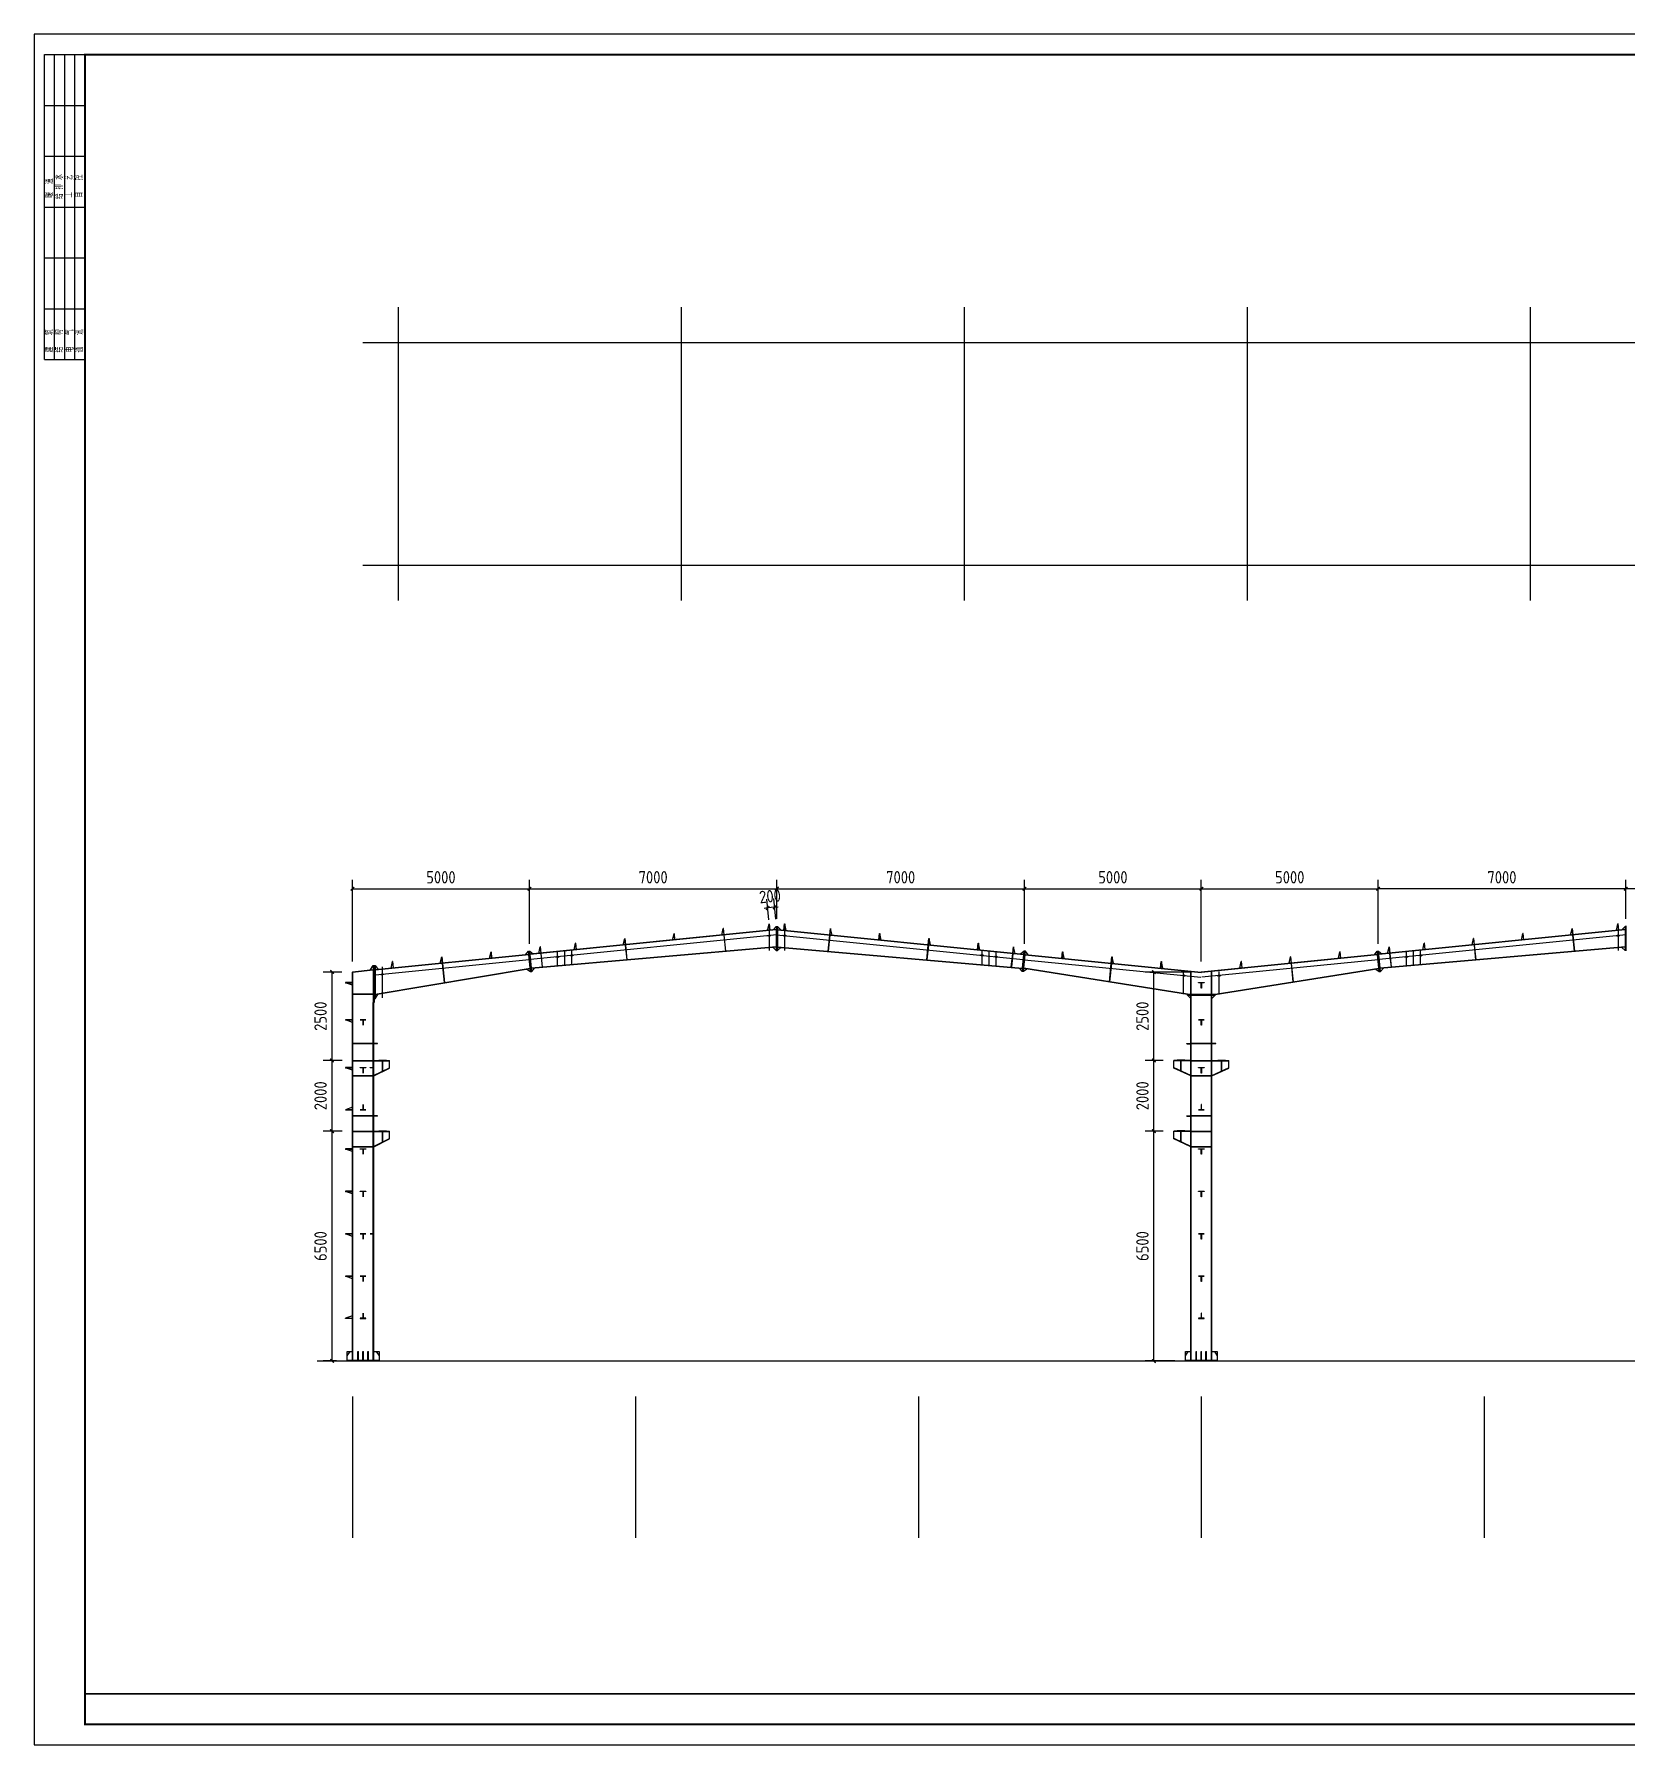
# Model space of a CAD drawing. Extents: x -41778 to 305453, y -85562 to 95360.
# Drawn here: x 41499 to 86501, y -8288 to 40088 of the extents above; entities that cross this region are included whole.
import ezdxf

# ---------------------------------------------------------------- set-up
doc = ezdxf.new("R2010")
doc.units = 0
doc.header["$LTSCALE"] = 1000
doc.header["$MEASUREMENT"] = 0
for name, color, linetype in [('_TCH_MASK', 7, 'Continuous'), ('AXIS', 3, 'Continuous'), ('DOTE', 1, 'Continuous'), ('PUB_TITLE', 4, 'Continuous')]:
    doc.layers.add(name, color=color, linetype=linetype)
doc.styles.get("Standard").update_dxf_attribs({"font": 'gbenor.shx', "bigfont": 'gbcbig.shx'})
doc.dimstyles.get("Standard").update_dxf_attribs({"dimscale": 100, "dimtxt": 3.5, "dimasz": 1, "dimexe": 2.5, "dimexo": 3, "dimgap": 1.5, "dimtad": 1, "dimdec": 0, "dimzin": 0, "dimdsep": 46, "dimtxsty": 'Standard', "dimblk": 'ARCHTICK', "dimcen": 0.09, "dimadec": 0, "dimazin": 0, "dimtfac": 1, "dimtdec": 0, "dimtix": 1, "dimtmove": 2, "dimatfit": 3, "dimfxl": 1, "dimtolj": 1, "dimtzin": 0, "dimarcsym": 0})

# ---------------------------------------------------------------- blocks, each defined once
blk = doc.blocks.new('_ArchTick')
at = {"color": 0, "linetype": 'ByBlock', "const_width": 0.4}
blk.add_lwpolyline([(-0.5, -0.5), (0.5, 0.5)], dxfattribs=at)
blk = doc.blocks.new('*D70')
at = {"color": 0, "lineweight": -2}
for p, q in [((50499, 13866), (50499, 16171)), ((55499, 14366), (55499, 16171)), ((50499, 15921), (55499, 15921))]:
    blk.add_line(p, q, dxfattribs=at)
at = {"layer": 'Defpoints', "color": 0}
for p in [(55499, 15921), (55499, 14066), (50499, 13566)]:
    blk.add_point(p, dxfattribs=at)
at = {"color": 0, "lineweight": -2, "xscale": 100, "yscale": 100, "zscale": 100, "rotation": 180}
blk.add_blockref('_ArchTick', (50499, 15921), dxfattribs=at)
at = {"color": 0, "lineweight": -2, "xscale": 100, "yscale": 100, "zscale": 100}
blk.add_blockref('_ArchTick', (55499, 15921), dxfattribs=at)
at = {"color": 0, "insert": (52999, 16246), "char_height": 350, "attachment_point": 5}
blk.add_mtext('\\A1;5000', dxfattribs=at)
blk = doc.blocks.new('*D71')
at = {"color": 0, "lineweight": -2}
for p, q in [((55499, 14366), (55499, 16171)), ((62499, 15066), (62499, 16171)), ((55499, 15921), (62499, 15921))]:
    blk.add_line(p, q, dxfattribs=at)
at = {"layer": 'Defpoints', "color": 0}
for p in [(62499, 15921), (62499, 14766), (55499, 14066)]:
    blk.add_point(p, dxfattribs=at)
at = {"color": 0, "lineweight": -2, "xscale": 100, "yscale": 100, "zscale": 100, "rotation": 180}
blk.add_blockref('_ArchTick', (55499, 15921), dxfattribs=at)
at = {"color": 0, "lineweight": -2, "xscale": 100, "yscale": 100, "zscale": 100}
blk.add_blockref('_ArchTick', (62499, 15921), dxfattribs=at)
at = {"color": 0, "insert": (58999, 16246), "char_height": 350, "attachment_point": 5}
blk.add_mtext('\\A1;7000', dxfattribs=at)
blk = doc.blocks.new('*D72')
at = {"color": 0, "lineweight": -2}
for p, q in [((62499, 15066), (62499, 16171)), ((69499, 14366), (69499, 16171)), ((62499, 15921), (69499, 15921))]:
    blk.add_line(p, q, dxfattribs=at)
at = {"layer": 'Defpoints', "color": 0}
for p in [(69499, 15921), (62499, 14766), (69499, 14066)]:
    blk.add_point(p, dxfattribs=at)
at = {"color": 0, "lineweight": -2, "xscale": 100, "yscale": 100, "zscale": 100, "rotation": 180}
blk.add_blockref('_ArchTick', (62499, 15921), dxfattribs=at)
at = {"color": 0, "lineweight": -2, "xscale": 100, "yscale": 100, "zscale": 100}
blk.add_blockref('_ArchTick', (69499, 15921), dxfattribs=at)
at = {"color": 0, "insert": (65999, 16246), "char_height": 350, "attachment_point": 5}
blk.add_mtext('\\A1;7000', dxfattribs=at)
blk = doc.blocks.new('*D74')
at = {"color": 0, "lineweight": -2}
for p, q in [((86499, 15066), (86499, 16171)), ((93499, 14366), (93499, 16171)), ((93499, 15921), (86499, 15921))]:
    blk.add_line(p, q, dxfattribs=at)
at = {"layer": 'Defpoints', "color": 0}
for p in [(86499, 15921), (86499, 14766), (93499, 14066)]:
    blk.add_point(p, dxfattribs=at)
at = {"color": 0, "lineweight": -2, "xscale": 100, "yscale": 100, "zscale": 100, "rotation": 180}
blk.add_blockref('_ArchTick', (86499, 15921), dxfattribs=at)
at = {"color": 0, "lineweight": -2, "xscale": 100, "yscale": 100, "zscale": 100}
blk.add_blockref('_ArchTick', (93499, 15921), dxfattribs=at)
at = {"color": 0, "insert": (89999, 16246), "char_height": 350, "attachment_point": 5}
blk.add_mtext('\\A1;7000', dxfattribs=at)
blk = doc.blocks.new('*D75')
at = {"color": 0, "lineweight": -2}
for p, q in [((79499, 14366), (79499, 16171)), ((86499, 15066), (86499, 16171)), ((86499, 15921), (79499, 15921))]:
    blk.add_line(p, q, dxfattribs=at)
at = {"layer": 'Defpoints', "color": 0}
for p in [(79499, 15921), (86499, 14766), (79499, 14066)]:
    blk.add_point(p, dxfattribs=at)
at = {"color": 0, "lineweight": -2, "xscale": 100, "yscale": 100, "zscale": 100, "rotation": 180}
blk.add_blockref('_ArchTick', (79499, 15921), dxfattribs=at)
at = {"color": 0, "lineweight": -2, "xscale": 100, "yscale": 100, "zscale": 100}
blk.add_blockref('_ArchTick', (86499, 15921), dxfattribs=at)
at = {"color": 0, "insert": (82999, 16246), "char_height": 350, "attachment_point": 5}
blk.add_mtext('\\A1;7000', dxfattribs=at)
blk = doc.blocks.new('*D76')
at = {"color": 0, "lineweight": -2}
for p, q in [((50211, 9066), (49670, 9066)), ((49920, 2566), (49920, 9066)), ((50049, 2566), (49670, 2566))]:
    blk.add_line(p, q, dxfattribs=at)
at = {"layer": 'Defpoints', "color": 0}
for p in [(49920, 9066), (50511, 9066), (50349, 2566)]:
    blk.add_point(p, dxfattribs=at)
at = {"color": 0, "lineweight": -2, "xscale": 100, "yscale": 100, "zscale": 100}
for p, rotation in [((49920, 9066), 90), ((49920, 2566), 270)]:
    blk.add_blockref('_ArchTick', p, dxfattribs=dict(at, rotation=rotation))
at = {"color": 0, "insert": (49595, 5816), "char_height": 350, "attachment_point": 5, "rotation": 90}
blk.add_mtext('\\A1;6500', dxfattribs=at)
blk = doc.blocks.new('*D77')
at = {"color": 0, "lineweight": -2}
for p, q in [((50211, 11066), (49670, 11066)), ((49920, 9066), (49920, 11066)), ((50211, 9066), (49670, 9066))]:
    blk.add_line(p, q, dxfattribs=at)
at = {"layer": 'Defpoints', "color": 0}
for p in [(49920, 11066), (50511, 11066), (50511, 9066)]:
    blk.add_point(p, dxfattribs=at)
at = {"color": 0, "lineweight": -2, "xscale": 100, "yscale": 100, "zscale": 100}
for p, rotation in [((49920, 11066), 90), ((49920, 9066), 270)]:
    blk.add_blockref('_ArchTick', p, dxfattribs=dict(at, rotation=rotation))
at = {"color": 0, "insert": (49595, 10066), "char_height": 350, "attachment_point": 5, "rotation": 90}
blk.add_mtext('\\A1;2000', dxfattribs=at)
blk = doc.blocks.new('*D78')
at = {"color": 0, "lineweight": -2}
for p, q in [((50199, 13566), (49670, 13566)), ((49920, 11066), (49920, 13566)), ((50211, 11066), (49670, 11066))]:
    blk.add_line(p, q, dxfattribs=at)
at = {"layer": 'Defpoints', "color": 0}
for p in [(49920, 13566), (50499, 13566), (50511, 11066)]:
    blk.add_point(p, dxfattribs=at)
at = {"color": 0, "lineweight": -2, "xscale": 100, "yscale": 100, "zscale": 100}
for p, rotation in [((49920, 13566), 90), ((49920, 11066), 270)]:
    blk.add_blockref('_ArchTick', p, dxfattribs=dict(at, rotation=rotation))
at = {"color": 0, "insert": (49595, 12316), "char_height": 350, "attachment_point": 5, "rotation": 90}
blk.add_mtext('\\A1;2500', dxfattribs=at)
blk = doc.blocks.new('*D79')
at = {"color": 0, "lineweight": -2}
for p, q in [((73424, 9066), (72910, 9066)), ((73160, 2566), (73160, 9066)), ((73749, 2566), (72910, 2566))]:
    blk.add_line(p, q, dxfattribs=at)
at = {"layer": 'Defpoints', "color": 0}
for p in [(73160, 9066), (73724, 9066), (74049, 2566)]:
    blk.add_point(p, dxfattribs=at)
at = {"color": 0, "lineweight": -2, "xscale": 100, "yscale": 100, "zscale": 100}
for p, rotation in [((73160, 9066), 90), ((73160, 2566), 270)]:
    blk.add_blockref('_ArchTick', p, dxfattribs=dict(at, rotation=rotation))
at = {"color": 0, "insert": (72835, 5816), "char_height": 350, "attachment_point": 5, "rotation": 90}
blk.add_mtext('\\A1;6500', dxfattribs=at)
blk = doc.blocks.new('*D80')
at = {"color": 0, "lineweight": -2}
for p, q in [((73424, 11066), (72910, 11066)), ((73160, 9066), (73160, 11066)), ((73424, 9066), (72910, 9066))]:
    blk.add_line(p, q, dxfattribs=at)
at = {"layer": 'Defpoints', "color": 0}
for p in [(73160, 11066), (73724, 11066), (73724, 9066)]:
    blk.add_point(p, dxfattribs=at)
at = {"color": 0, "lineweight": -2, "xscale": 100, "yscale": 100, "zscale": 100}
for p, rotation in [((73160, 11066), 90), ((73160, 9066), 270)]:
    blk.add_blockref('_ArchTick', p, dxfattribs=dict(at, rotation=rotation))
at = {"color": 0, "insert": (72835, 10066), "char_height": 350, "attachment_point": 5, "rotation": 90}
blk.add_mtext('\\A1;2000', dxfattribs=at)
blk = doc.blocks.new('*D81')
at = {"color": 0, "lineweight": -2}
for p, q in [((74199, 13566), (72910, 13566)), ((73160, 11066), (73160, 13566)), ((73424, 11066), (72910, 11066))]:
    blk.add_line(p, q, dxfattribs=at)
at = {"layer": 'Defpoints', "color": 0}
for p in [(73160, 13566), (74499, 13566), (73724, 11066)]:
    blk.add_point(p, dxfattribs=at)
at = {"color": 0, "lineweight": -2, "xscale": 100, "yscale": 100, "zscale": 100}
for p, rotation in [((73160, 13566), 90), ((73160, 11066), 270)]:
    blk.add_blockref('_ArchTick', p, dxfattribs=dict(at, rotation=rotation))
at = {"color": 0, "insert": (72835, 12316), "char_height": 350, "attachment_point": 5, "rotation": 90}
blk.add_mtext('\\A1;2500', dxfattribs=at)
blk = doc.blocks.new('*D82')
at = {"color": 0, "lineweight": -2}
for p, q in [((69499, 14366), (69499, 16171)), ((74499, 13866), (74499, 16171)), ((69499, 15921), (74499, 15921))]:
    blk.add_line(p, q, dxfattribs=at)
at = {"layer": 'Defpoints', "color": 0}
for p in [(74499, 15921), (69499, 14066), (74499, 13566)]:
    blk.add_point(p, dxfattribs=at)
at = {"color": 0, "lineweight": -2, "xscale": 100, "yscale": 100, "zscale": 100, "rotation": 180}
blk.add_blockref('_ArchTick', (69499, 15921), dxfattribs=at)
at = {"color": 0, "lineweight": -2, "xscale": 100, "yscale": 100, "zscale": 100}
blk.add_blockref('_ArchTick', (74499, 15921), dxfattribs=at)
at = {"color": 0, "insert": (71999, 16246), "char_height": 350, "attachment_point": 5}
blk.add_mtext('\\A1;5000', dxfattribs=at)
blk = doc.blocks.new('*D83')
at = {"color": 0, "lineweight": -2}
for p, q in [((74499, 13866), (74499, 16171)), ((79499, 14366), (79499, 16171)), ((74499, 15921), (79499, 15921))]:
    blk.add_line(p, q, dxfattribs=at)
at = {"layer": 'Defpoints', "color": 0}
for p in [(79499, 15921), (79499, 14066), (74499, 13566)]:
    blk.add_point(p, dxfattribs=at)
at = {"color": 0, "lineweight": -2, "xscale": 100, "yscale": 100, "zscale": 100, "rotation": 180}
blk.add_blockref('_ArchTick', (74499, 15921), dxfattribs=at)
at = {"color": 0, "lineweight": -2, "xscale": 100, "yscale": 100, "zscale": 100}
blk.add_blockref('_ArchTick', (79499, 15921), dxfattribs=at)
at = {"color": 0, "insert": (76999, 16246), "char_height": 350, "attachment_point": 5}
blk.add_mtext('\\A1;5000', dxfattribs=at)
blk = doc.blocks.new('*D87')
at = {"color": 0, "lineweight": -2}
for p, q in [((62271, 15045), (62212, 15625)), ((62470, 15065), (62411, 15645)), ((62237, 15377), (62138, 15367)), ((62436, 15396), (62237, 15377)), ((62436, 15396), (62536, 15406))]:
    blk.add_line(p, q, dxfattribs=at)
at = {"layer": 'Defpoints', "color": 0}
for p in [(62237, 15377), (62300, 14746), (62499, 14766)]:
    blk.add_point(p, dxfattribs=at)
at = {"color": 0, "lineweight": -2, "xscale": 100, "yscale": 100, "zscale": 100}
for p, rotation in [((62237, 15377), 5.71059313749943), ((62436, 15396), 185.7105931374994)]:
    blk.add_blockref('_ArchTick', p, dxfattribs=dict(at, rotation=rotation))
at = {"color": 0, "insert": (62304, 15710), "char_height": 350, "attachment_point": 5, "rotation": 5.7106}
blk.add_mtext('\\A1;200', dxfattribs=at)
blk = doc.blocks.new('$titleblk$00000095')
for p, q in [((-150, 20), (-150, 0)), ((-150, 20), (0, 20)), ((-125, 20), (-125, 0)), ((-100, 20), (-100, 0)), ((-75, 20), (-75, 0)), ((-75, 20), (-75, 0)), ((-50, 20), (-50, 0)), ((-25, 20), (-25, 0)), ((0, 20), (0, 0)), ((-150, 15), (-75, 15)), ((-150, 10), (-75, 10)), ((-75, 15), (0, 15)), ((-75, 10), (0, 10)), ((-150, 5), (-75, 5)), ((-75, 5), (0, 5))]:
    blk.add_line(p, q)
at = {"width": 0.8}
for s, p in [('建   筑', (-146.45, 15.65)), ('暖  通', (-70.35, 15.73)), ('结   构', (-146.45, 10.91)), ('电   气', (-146.45, 5.65)), ('给 排 水', (-71.03, 10.9)), ('工   艺', (-70.35, 6.13)), ('通   讯', (-146.45, 0.88)), ('自   控', (-70.35, 1.24))]:
    blk.add_text(s, height=3.509, dxfattribs=at).set_placement(p)
blk = doc.blocks.new('新块')
at = {"layer": 'PUB_TITLE'}
blk.add_lwpolyline([(-47560, 0), (0, 0), (0, 33640), (-47560, 33640)], close=True, dxfattribs=at)
at = {"layer": 'PUB_TITLE', "const_width": 40}
blk.add_lwpolyline([(-46560, 400), (-400, 400), (-400, 33240), (-46560, 33240)], close=True, dxfattribs=at)
at = {"layer": 'PUB_TITLE', "const_width": 32}
blk.add_lwpolyline([(-400, 1000), (-46560, 1000)], dxfattribs=at)
at = {"layer": 'PUB_TITLE', "xscale": 40, "yscale": 40, "zscale": 40, "rotation": 90}
blk.add_blockref('$titleblk$00000095', (-46560, 33240), dxfattribs=at)
for tag, p in [('审定人', (-8147, 838)), ('审核人', (-8147, 641)), ('设计负责人', (-6745, 649)), ('校对', (-6621, 837)), ('工程名称', (-5026, 781)), ('图名', (-3347, 649)), ('日期', (-905, 632)), ('阶段', (-810, 832)), ('项目负责人', (-8228, 444)), ('设计人', (-6659, 447)), ('项目名称', (-5026, 479)), ('图号', (-1657, 502)), ('比例', (-810, 446))]:
    blk.add_attdef(tag, p, '', height=120)

msp = doc.modelspace()

# ---------------------------------------------------------------- linework, layer by layer
for p, q in [((62481.4, 14764.4), (55517.3, 14068)), ((62481.4, 14754.4), (55518.3, 14058.1)), ((62496.3, 14615.2), (55532.2, 13918.7)), ((58155, 14331.8), (58196.8, 14516.9)), ((58202.8, 14517.5), (58196.8, 14516.9)), ((58196.8, 14516.9), (58214.7, 14337.7)), ((58220.7, 14338.3), (58202.8, 14517.5)), ((59548.1, 14471.1), (59589.9, 14656.2)), ((59595.8, 14656.8), (59589.9, 14656.2)), ((59589.9, 14656.2), (59607.8, 14477.1)), ((59613.8, 14477.6), (59595.8, 14656.8)), ((60941.1, 14610.4), (60982.9, 14795.5)), ((61000.8, 14616.4), (60941.1, 14610.4)), ((60988.9, 14796.1), (60982.9, 14795.5)), ((60982.9, 14795.5), (61000.8, 14616.4)), ((61006.8, 14617), (60988.9, 14796.1)), ((61001.8, 14606.4), (61047.3, 14151.5)), ((61053.3, 14152), (61007.8, 14607)), ((62231.6, 14588.7), (62331.1, 14598.6)), ((62234.7, 14739.7), (62276.5, 14924.8)), ((62294.4, 14745.7), (62234.7, 14739.7)), ((62282.4, 14925.4), (62276.5, 14924.8)), ((62276.5, 14924.8), (62294.4, 14745.7)), ((62278.4, 14623.5), (62284.3, 14563.8)), ((62281.4, 14856.2), (62281.4, 14171.2)), ((62300.4, 14746.3), (62282.4, 14925.4)), ((62391.4, 14755.4), (62481.4, 14856.2)), ((62481.4, 14856.2), (62481.4, 14171.2)), ((62481.4, 14856.2), (62517.4, 14856.2)), ((62484.4, 14617), (69466.5, 13918.7)), ((62499.4, 14856.2), (62499.4, 14171.2)), ((62499.4, 14766.2), (62499.4, 14266.2)), ((62499.4, 14766.2), (69481.5, 14068)), ((62517.4, 14856.2), (62517.4, 14171.2)), ((62517.4, 14856.2), (62607.4, 14755.4)), ((62517.4, 14764.4), (69481.5, 14068)), ((62517.4, 14754.4), (69480.5, 14058.1)), ((62767.1, 14588.7), (62667.6, 14598.6)), ((62698.4, 14746.3), (62716.3, 14925.4)), ((62722.2, 14924.8), (62704.3, 14745.7)), ((62704.3, 14745.7), (62764, 14739.7)), ((62720.3, 14623.5), (62714.4, 14563.8)), ((62716.3, 14925.4), (62722.2, 14924.8)), ((62717.4, 14856.2), (62717.4, 14171.2)), ((62764, 14739.7), (62722.2, 14924.8)), ((63945.4, 14152), (63990.9, 14607)), ((63996.9, 14606.4), (63951.4, 14151.5)), ((63991.9, 14617), (64009.8, 14796.1)), ((64015.8, 14795.5), (63997.9, 14616.4)), ((63997.9, 14616.4), (64057.6, 14610.4)), ((64009.8, 14796.1), (64015.8, 14795.5)), ((64057.6, 14610.4), (64015.8, 14795.5)), ((65385, 14477.6), (65402.9, 14656.8)), ((65408.8, 14656.2), (65390.9, 14477.1)), ((65402.9, 14656.8), (65408.8, 14656.2)), ((65450.6, 14471.1), (65408.8, 14656.2)), ((66778, 14338.3), (66795.9, 14517.5)), ((66801.9, 14516.9), (66784, 14337.7)), ((66795.9, 14517.5), (66801.9, 14516.9)), ((66843.7, 14331.8), (66801.9, 14516.9)), ((86499.4, 14766.2), (79517.3, 14068)), ((86481.4, 14764.4), (79517.3, 14068)), ((86481.4, 14754.4), (79518.3, 14058.1)), ((86514.3, 14617), (79532.2, 13918.7)), ((82155, 14331.8), (82196.8, 14516.9)), ((82202.8, 14517.5), (82196.8, 14516.9)), ((82196.8, 14516.9), (82214.7, 14337.7)), ((82220.7, 14338.3), (82202.8, 14517.5)), ((83548.1, 14471.1), (83589.9, 14656.2)), ((83595.8, 14656.8), (83589.9, 14656.2)), ((83589.9, 14656.2), (83607.8, 14477.1)), ((83613.8, 14477.6), (83595.8, 14656.8)), ((84941.1, 14610.4), (84982.9, 14795.5)), ((85000.8, 14616.4), (84941.1, 14610.4)), ((84988.9, 14796.1), (84982.9, 14795.5)), ((84982.9, 14795.5), (85000.8, 14616.4)), ((85006.8, 14617), (84988.9, 14796.1)), ((85001.8, 14606.4), (85047.3, 14151.5)), ((85053.3, 14152), (85007.8, 14607)), ((86231.6, 14588.7), (86331.1, 14598.6)), ((86234.7, 14739.7), (86276.5, 14924.8)), ((86294.4, 14745.7), (86234.7, 14739.7)), ((86282.4, 14925.4), (86276.5, 14924.8)), ((86276.5, 14924.8), (86294.4, 14745.7)), ((86278.4, 14623.5), (86284.3, 14563.8)), ((86281.4, 14856.2), (86281.4, 14171.2)), ((86300.4, 14746.3), (86282.4, 14925.4)), ((86481.4, 14856.2), (86391.4, 14755.4)), ((86481.4, 14856.2), (86481.4, 14171.2)), ((86517.4, 14856.2), (86481.4, 14856.2)), ((86499.4, 14856.2), (86499.4, 14171.2)), ((86499.4, 14766.2), (86499.4, 14266.2)), ((55481.5, 14064.4), (51137.4, 13630)), ((55482.4, 14054.5), (51137.4, 13620)), ((54373.9, 13953.7), (54415.7, 14138.7)), ((54421.6, 14139.3), (54415.7, 14138.7)), ((54415.7, 14138.7), (54433.6, 13959.6)), ((54439.6, 13960.2), (54421.6, 14139.3)), ((55391.9, 14055.5), (55472.5, 14154)), ((55472.5, 14154), (55508.3, 14157.6)), ((55530.2, 13576.9), (55472.5, 14154)), ((55548.1, 13578.6), (55490.4, 14155.8)), ((55566, 13580.4), (55508.3, 14157.6)), ((55508.3, 14157.6), (55606.8, 14077)), ((62481.4, 14274.7), (55556.1, 13679.7)), ((62481.4, 14264.7), (55557.1, 13669.7)), ((55766.9, 14093), (55808.7, 14278)), ((55826.6, 14098.9), (55766.9, 14093)), ((55814.7, 14278.6), (55808.7, 14278)), ((55808.7, 14278), (55826.6, 14098.9)), ((55832.6, 14099.5), (55814.7, 14278.6)), ((55827.6, 14089), (55865.9, 13706.3)), ((55871.9, 13706.8), (55833.6, 14089.6)), ((56299.4, 13733.5), (56299.4, 14146.2)), ((56499.4, 13750.7), (56499.4, 14166.2)), ((56649.6, 14030.5), (56749.1, 14040.4)), ((56696.4, 14065.3), (56702.3, 14005.6)), ((56699.4, 13767.9), (56699.4, 14186.2)), ((56762, 14192.5), (56803.8, 14377.5)), ((56821.7, 14198.4), (56762, 14192.5)), ((56809.7, 14378.1), (56803.8, 14377.5)), ((56803.8, 14377.5), (56821.7, 14198.4)), ((56827.6, 14199), (56809.7, 14378.1)), ((58214.7, 14337.7), (58155, 14331.8)), ((58215.7, 14327.8), (58257.3, 13911.8)), ((58263.3, 13912.3), (58221.7, 14328.4)), ((59607.8, 14477.1), (59548.1, 14471.1)), ((62391.4, 14256.9), (62481.4, 14171.2)), ((62481.4, 14171.2), (62517.4, 14171.2)), ((62517.4, 14274.7), (69442.6, 13679.7)), ((62517.4, 14264.7), (69441.6, 13669.7)), ((62517.4, 14171.2), (62607.4, 14256.9)), ((65390.9, 14477.1), (65450.6, 14471.1)), ((66735.4, 13912.3), (66777, 14328.4)), ((66783, 14327.8), (66741.4, 13911.8)), ((66784, 14337.7), (66843.7, 14331.8)), ((68171.1, 14199), (68189, 14378.1)), ((68195, 14377.5), (68177, 14198.4)), ((68177, 14198.4), (68236.7, 14192.5)), ((68189, 14378.1), (68195, 14377.5)), ((68236.7, 14192.5), (68195, 14377.5)), ((68349.1, 14030.5), (68249.6, 14040.4)), ((68302.3, 14065.3), (68296.4, 14005.6)), ((68299.4, 13767.9), (68299.4, 14186.2)), ((68499.4, 13750.7), (68499.4, 14166.2)), ((68699.4, 13733.5), (68699.4, 14146.2)), ((69126.8, 13706.8), (69165.1, 14089.6)), ((69171.1, 14089), (69132.8, 13706.3)), ((69166.1, 14099.5), (69184, 14278.6)), ((69190, 14278), (69172.1, 14098.9)), ((69172.1, 14098.9), (69231.8, 14093)), ((69184, 14278.6), (69190, 14278)), ((69231.8, 14093), (69190, 14278)), ((69490.4, 14157.6), (69391.9, 14077)), ((69432.7, 13580.4), (69490.4, 14157.6)), ((69450.6, 13578.6), (69508.3, 14155.8)), ((69468.5, 13576.9), (69526.2, 14154)), ((69526.2, 14154), (69490.4, 14157.6)), ((69516.1, 14052.5), (74498.2, 13554.3)), ((69517.3, 14064.4), (74499.4, 13566.2)), ((69606.8, 14055.5), (69526.2, 14154)), ((70559.2, 13960.2), (70577.1, 14139.3)), ((70583, 14138.7), (70565.1, 13959.6)), ((70577.1, 14139.3), (70583, 14138.7)), ((70624.8, 13953.7), (70583, 14138.7)), ((79481.5, 14064.4), (74499.4, 13566.2)), ((79482.6, 14052.5), (74500.6, 13554.3)), ((78373.9, 13953.7), (78415.7, 14138.7)), ((78421.6, 14139.3), (78415.7, 14138.7)), ((78415.7, 14138.7), (78433.6, 13959.6)), ((78439.6, 13960.2), (78421.6, 14139.3)), ((79391.9, 14055.5), (79472.5, 14154)), ((79472.5, 14154), (79508.3, 14157.6)), ((79530.2, 13576.9), (79472.5, 14154)), ((79548.1, 13578.6), (79490.4, 14155.8)), ((79566, 13580.4), (79508.3, 14157.6)), ((79508.3, 14157.6), (79606.8, 14077)), ((86481.4, 14274.7), (79556.1, 13679.7)), ((86481.4, 14264.7), (79557.1, 13669.7)), ((79766.9, 14093), (79808.7, 14278)), ((79826.6, 14098.9), (79766.9, 14093)), ((79814.7, 14278.6), (79808.7, 14278)), ((79808.7, 14278), (79826.6, 14098.9)), ((79832.6, 14099.5), (79814.7, 14278.6)), ((79827.6, 14089), (79865.9, 13706.3)), ((79871.9, 13706.8), (79833.6, 14089.6)), ((80299.4, 13733.5), (80299.4, 14146.2)), ((80499.4, 13750.7), (80499.4, 14166.2)), ((80649.6, 14030.5), (80749.1, 14040.4)), ((80696.4, 14065.3), (80702.3, 14005.6)), ((80699.4, 13767.9), (80699.4, 14186.2)), ((80762, 14192.5), (80803.8, 14377.5)), ((80821.7, 14198.4), (80762, 14192.5)), ((80809.7, 14378.1), (80803.8, 14377.5)), ((80803.8, 14377.5), (80821.7, 14198.4)), ((80827.6, 14199), (80809.7, 14378.1)), ((82214.7, 14337.7), (82155, 14331.8)), ((82215.7, 14327.8), (82257.3, 13911.8)), ((82263.3, 13912.3), (82221.7, 14328.4)), ((83607.8, 14477.1), (83548.1, 14471.1)), ((86481.4, 14171.2), (86391.4, 14256.9)), ((86517.4, 14171.2), (86481.4, 14171.2)), ((51087.4, 13625), (50499.4, 13566.2)), ((50499.4, 2588.2), (50499.4, 13566.2)), ((51087.4, 13615), (50500.4, 13556.3)), ((50511.4, 2588.2), (50511.4, 13567.4)), ((50997.4, 13616), (51087.4, 13746.2)), ((51087.4, 13746.2), (51087.4, 12706.2)), ((51087.4, 13746.2), (51137.4, 13746.2)), ((51112.4, 13746.2), (51112.4, 12706.2)), ((51137.4, 13746.2), (51137.4, 12806.2)), ((51137.4, 13746.2), (51227.4, 13639)), ((51137.4, 12942.7), (55520.4, 13675.2)), ((51137.4, 12932.6), (55521.4, 13665.2)), ((55496.4, 13915.2), (51152.3, 13480.8)), ((51337.4, 13716.2), (51337.4, 12836.2)), ((51587.8, 13675.1), (51629.6, 13860.1)), ((51647.5, 13681), (51587.8, 13675.1)), ((51635.5, 13860.7), (51629.6, 13860.1)), ((51629.6, 13860.1), (51647.5, 13681)), ((51653.5, 13681.6), (51635.5, 13860.7)), ((52980.8, 13814.4), (53022.6, 13999.4)), ((53040.5, 13820.3), (52980.8, 13814.4)), ((53028.6, 14000), (53022.6, 13999.4)), ((53022.6, 13999.4), (53040.5, 13820.3)), ((53046.5, 13820.9), (53028.6, 14000)), ((53041.5, 13810.4), (53095.6, 13270)), ((53101.5, 13270.9), (53047.5, 13811)), ((54433.6, 13959.6), (54373.9, 13953.7)), ((55432.4, 13650.4), (55530.2, 13576.9)), ((55530.2, 13576.9), (55566, 13580.4)), ((55566, 13580.4), (55646.8, 13677.4)), ((56249.6, 13990.5), (56349.1, 14000.4)), ((56296.4, 14025.3), (56302.3, 13965.6)), ((68749.1, 13990.5), (68649.6, 14000.4)), ((68702.3, 14025.3), (68696.4, 13965.6)), ((69432.7, 13580.4), (69351.9, 13677.4)), ((69468.5, 13576.9), (69432.7, 13580.4)), ((69566.3, 13650.4), (69468.5, 13576.9)), ((74109.4, 12928.3), (69477.4, 13665.4)), ((74109.4, 12940.4), (69478.6, 13677.3)), ((69502.3, 13915.2), (74484.4, 13417)), ((70565.1, 13959.6), (70624.8, 13953.7)), ((71899.3, 13292.1), (71951.2, 13811)), ((71957.2, 13810.4), (71905.3, 13291.2)), ((71952.2, 13820.9), (71970.1, 14000)), ((71976.1, 13999.4), (71958.2, 13820.3)), ((71958.2, 13820.3), (72017.9, 13814.4)), ((71970.1, 14000), (71976.1, 13999.4)), ((72017.9, 13814.4), (71976.1, 13999.4)), ((73345.3, 13681.6), (73363.2, 13860.7)), ((73369.1, 13860.1), (73351.2, 13681)), ((73351.2, 13681), (73410.9, 13675.1)), ((73363.2, 13860.7), (73369.1, 13860.1)), ((73410.9, 13675.1), (73369.1, 13860.1)), ((73999.4, 12940.4), (73999.4, 13584.2)), ((74199.4, 12940.4), (74199.4, 13584.2)), ((74211.4, 12940.4), (74211.4, 13583)), ((79496.4, 13915.2), (74514.3, 13417)), ((74787.4, 12940.4), (74787.4, 13583)), ((74799.4, 12940.4), (74799.4, 13584.2)), ((74889.4, 12940.4), (79520.2, 13677.3)), ((74889.4, 12928.3), (79521.4, 13665.4)), ((74999.4, 12940.4), (74999.4, 13584.2)), ((75587.8, 13675.1), (75629.6, 13860.1)), ((75647.5, 13681), (75587.8, 13675.1)), ((75635.5, 13860.7), (75629.6, 13860.1)), ((75629.6, 13860.1), (75647.5, 13681)), ((75653.5, 13681.6), (75635.5, 13860.7)), ((76980.8, 13814.4), (77022.6, 13999.4)), ((77040.5, 13820.3), (76980.8, 13814.4)), ((77028.6, 14000), (77022.6, 13999.4)), ((77022.6, 13999.4), (77040.5, 13820.3)), ((77046.5, 13820.9), (77028.6, 14000)), ((77041.5, 13810.4), (77093.5, 13291.2)), ((77099.4, 13292.1), (77047.5, 13811)), ((78433.6, 13959.6), (78373.9, 13953.7)), ((79432.4, 13650.4), (79530.2, 13576.9)), ((79530.2, 13576.9), (79566, 13580.4)), ((79566, 13580.4), (79646.8, 13677.4)), ((80249.6, 13990.5), (80349.1, 14000.4)), ((80296.4, 14025.3), (80302.3, 13965.6)), ((50499.4, 13266.2), (50299.4, 13266.2)), ((50299.4, 13266.2), (50299.4, 13260.2)), ((50299.4, 13260.2), (50499.4, 13260.2)), ((50499.4, 13190.2), (50299.4, 13260.2)), ((50499.4, 13260.2), (50499.4, 13190.2)), ((51287.6, 13494.3), (51387.1, 13504.2)), ((51334.4, 13529.1), (51340.3, 13469.4)), ((74049.1, 13460.5), (73949.6, 13470.4)), ((74002.3, 13495.3), (73996.4, 13435.6)), ((74419.4, 13266.2), (74579.4, 13266.2)), ((74419.4, 13260.2), (74419.4, 13266.2)), ((74579.4, 13260.2), (74419.4, 13260.2)), ((74496.4, 13110.2), (74496.4, 13260.2)), ((74502.4, 13110.2), (74496.4, 13110.2)), ((74502.4, 13260.2), (74502.4, 13110.2)), ((74579.4, 13266.2), (74579.4, 13260.2)), ((74949.6, 13460.5), (75049.1, 13470.4)), ((74996.4, 13495.3), (75002.3, 13435.6)), ((51087.4, 12936.2), (50511.4, 12936.2)), ((51087.4, 12926.2), (50511.4, 12926.2)), ((51087.4, 2588.2), (51087.4, 12706.2)), ((51112.4, 12706.2), (51087.4, 12706.2)), ((51099.4, 2588.2), (51099.4, 12706.2)), ((51137.4, 12806.2), (51112.4, 12806.2)), ((51137.4, 12806.2), (51227.4, 12947.6)), ((74109.4, 12940.4), (74889.4, 12940.4)), ((74109.4, 12908.4), (74109.4, 12940.4)), ((74109.4, 12924.4), (74889.4, 12924.4)), ((74109.4, 12908.4), (74889.4, 12908.4)), ((74109.4, 12908.4), (74199.4, 12818.4)), ((74199.4, 2588.2), (74199.4, 12908.4)), ((74211.4, 2588.2), (74211.4, 12908.4)), ((74787.4, 2588.2), (74787.4, 12908.4)), ((74799.4, 2588.2), (74799.4, 12908.4)), ((74799.4, 12818.4), (74889.4, 12908.4)), ((74889.4, 12940.4), (74889.4, 12908.4)), ((50499.4, 12216.2), (50299.4, 12216.2)), ((50299.4, 12216.2), (50299.4, 12210.2)), ((50299.4, 12210.2), (50499.4, 12210.2)), ((50499.4, 12140.2), (50299.4, 12210.2)), ((50499.4, 12210.2), (50499.4, 12140.2)), ((50719.4, 12216.2), (50879.4, 12216.2)), ((50719.4, 12210.2), (50719.4, 12216.2)), ((50879.4, 12210.2), (50719.4, 12210.2)), ((50796.4, 12060.2), (50796.4, 12210.2)), ((50802.4, 12210.2), (50802.4, 12060.2)), ((50879.4, 12216.2), (50879.4, 12210.2)), ((74419.4, 12216.2), (74579.4, 12216.2)), ((74419.4, 12210.2), (74419.4, 12216.2)), ((74579.4, 12210.2), (74419.4, 12210.2)), ((74496.4, 12060.2), (74496.4, 12210.2)), ((74502.4, 12210.2), (74502.4, 12060.2)), ((74579.4, 12216.2), (74579.4, 12210.2)), ((50802.4, 12060.2), (50796.4, 12060.2)), ((74502.4, 12060.2), (74496.4, 12060.2)), ((51087.4, 11546.2), (50511.4, 11546.2)), ((51087.4, 11536.2), (50511.4, 11536.2)), ((51209.4, 11546.2), (51099.4, 11546.2)), ((51209.4, 11536.2), (51099.4, 11536.2)), ((51209.4, 11536.2), (51209.4, 11546.2)), ((74089.4, 11536.2), (74089.4, 11546.2)), ((74089.4, 11546.2), (74199.4, 11546.2)), ((74089.4, 11536.2), (74199.4, 11536.2)), ((74787.4, 11546.2), (74211.4, 11546.2)), ((74787.4, 11536.2), (74211.4, 11536.2)), ((74909.4, 11546.2), (74799.4, 11546.2)), ((74909.4, 11536.2), (74799.4, 11536.2)), ((74909.4, 11536.2), (74909.4, 11546.2)), ((50499.4, 10866.2), (50299.4, 10866.2)), ((50299.4, 10866.2), (50299.4, 10860.2)), ((50299.4, 10860.2), (50499.4, 10860.2)), ((50499.4, 10790.2), (50299.4, 10860.2)), ((50499.4, 10860.2), (50499.4, 10790.2)), ((50511.4, 11066.2), (51087.4, 11066.2)), ((50511.4, 11056.2), (51087.4, 11056.2)), ((50719.4, 10866.2), (50879.4, 10866.2)), ((50719.4, 10860.2), (50719.4, 10866.2)), ((50879.4, 10860.2), (50719.4, 10860.2)), ((50796.4, 10710.2), (50796.4, 10860.2)), ((50802.4, 10710.2), (50796.4, 10710.2)), ((50802.4, 10860.2), (50802.4, 10710.2)), ((50879.4, 10866.2), (50879.4, 10860.2)), ((51095.3, 10635.4), (51545.3, 10855.4)), ((51099.4, 11066.2), (51549.4, 11066.2)), ((51099.4, 11056.2), (51549.4, 11056.2)), ((51099.4, 10626.2), (51549.4, 10846.2)), ((51344.4, 10769.1), (51344.4, 11056.2)), ((51354.4, 10769.1), (51354.4, 11056.2)), ((51549.4, 10846.2), (51549.4, 11066.2)), ((74199.4, 11066.2), (73724.4, 11066.2)), ((73724.4, 10846.2), (73724.4, 11066.2)), ((74199.4, 11056.2), (73724.4, 11056.2)), ((74199.4, 10626.2), (73724.4, 10846.2)), ((74203.4, 10635.4), (73728.4, 10855.4)), ((73919.4, 10769.1), (73919.4, 11056.2)), ((73929.4, 10769.1), (73929.4, 11056.2)), ((74211.4, 11066.2), (74787.4, 11066.2)), ((74211.4, 11056.2), (74787.4, 11056.2)), ((74419.4, 10866.2), (74579.4, 10866.2)), ((74419.4, 10860.2), (74419.4, 10866.2)), ((74579.4, 10860.2), (74419.4, 10860.2)), ((74496.4, 10710.2), (74496.4, 10860.2)), ((74502.4, 10710.2), (74496.4, 10710.2)), ((74502.4, 10860.2), (74502.4, 10710.2)), ((74579.4, 10866.2), (74579.4, 10860.2)), ((74795.3, 10635.4), (75270.3, 10855.4)), ((74799.4, 11066.2), (75274.4, 11066.2)), ((74799.4, 11056.2), (75274.4, 11056.2)), ((74799.4, 10626.2), (75274.4, 10846.2)), ((75069.4, 10769.1), (75069.4, 11056.2)), ((75079.4, 10769.1), (75079.4, 11056.2)), ((75274.4, 10846.2), (75274.4, 11066.2)), ((50511.4, 10636.2), (51087.4, 10636.2)), ((50511.4, 10626.2), (51087.4, 10626.2)), ((74211.4, 10636.2), (74787.4, 10636.2)), ((74211.4, 10626.2), (74787.4, 10626.2)), ((50499.4, 9742.2), (50299.4, 9672.2)), ((50499.4, 9672.2), (50499.4, 9742.2)), ((50802.4, 9822.2), (50796.4, 9822.2)), ((50796.4, 9822.2), (50796.4, 9672.2)), ((50802.4, 9672.2), (50802.4, 9822.2)), ((74502.4, 9822.2), (74496.4, 9822.2)), ((74496.4, 9822.2), (74496.4, 9672.2)), ((74502.4, 9672.2), (74502.4, 9822.2)), ((50299.4, 9666.2), (50299.4, 9672.2)), ((50299.4, 9672.2), (50499.4, 9672.2)), ((50499.4, 9666.2), (50299.4, 9666.2)), ((51087.4, 9496.2), (50511.4, 9496.2)), ((51087.4, 9486.2), (50511.4, 9486.2)), ((50879.4, 9672.2), (50719.4, 9672.2)), ((50719.4, 9672.2), (50719.4, 9666.2)), ((50719.4, 9666.2), (50879.4, 9666.2)), ((50879.4, 9666.2), (50879.4, 9672.2)), ((51209.4, 9496.2), (51099.4, 9496.2)), ((51209.4, 9486.2), (51099.4, 9486.2)), ((51209.4, 9486.2), (51209.4, 9496.2)), ((74089.4, 9486.2), (74089.4, 9496.2)), ((74089.4, 9496.2), (74199.4, 9496.2)), ((74089.4, 9486.2), (74199.4, 9486.2)), ((74787.4, 9496.2), (74211.4, 9496.2)), ((74787.4, 9486.2), (74211.4, 9486.2)), ((74579.4, 9672.2), (74419.4, 9672.2)), ((74419.4, 9672.2), (74419.4, 9666.2)), ((74419.4, 9666.2), (74579.4, 9666.2)), ((74579.4, 9666.2), (74579.4, 9672.2)), ((50511.4, 9066.2), (51087.4, 9066.2)), ((50511.4, 9056.2), (51087.4, 9056.2)), ((51095.3, 8635.4), (51545.3, 8855.4)), ((51099.4, 9066.2), (51549.4, 9066.2)), ((51099.4, 9056.2), (51549.4, 9056.2)), ((51099.4, 8626.2), (51549.4, 8846.2)), ((51344.4, 8769.1), (51344.4, 9056.2)), ((51354.4, 8769.1), (51354.4, 9056.2)), ((51549.4, 8846.2), (51549.4, 9066.2)), ((74199.4, 9066.2), (73724.4, 9066.2)), ((73724.4, 8846.2), (73724.4, 9066.2)), ((74199.4, 9056.2), (73724.4, 9056.2)), ((74199.4, 8626.2), (73724.4, 8846.2)), ((74203.4, 8635.4), (73728.4, 8855.4)), ((73919.4, 8769.1), (73919.4, 9056.2)), ((73929.4, 8769.1), (73929.4, 9056.2)), ((74211.4, 9066.2), (74787.4, 9066.2)), ((74211.4, 9056.2), (74787.4, 9056.2)), ((50499.4, 8566.2), (50299.4, 8566.2)), ((50299.4, 8566.2), (50299.4, 8560.2)), ((50299.4, 8560.2), (50499.4, 8560.2)), ((50499.4, 8490.2), (50299.4, 8560.2)), ((50499.4, 8560.2), (50499.4, 8490.2)), ((50511.4, 8636.2), (51087.4, 8636.2)), ((50511.4, 8626.2), (51087.4, 8626.2)), ((50719.4, 8566.2), (50879.4, 8566.2)), ((50719.4, 8560.2), (50719.4, 8566.2)), ((50879.4, 8560.2), (50719.4, 8560.2)), ((50796.4, 8410.2), (50796.4, 8560.2)), ((50802.4, 8410.2), (50796.4, 8410.2)), ((50802.4, 8560.2), (50802.4, 8410.2)), ((50879.4, 8566.2), (50879.4, 8560.2)), ((74211.4, 8636.2), (74787.4, 8636.2)), ((74211.4, 8626.2), (74787.4, 8626.2)), ((74419.4, 8566.2), (74579.4, 8566.2)), ((74419.4, 8560.2), (74419.4, 8566.2)), ((74579.4, 8560.2), (74419.4, 8560.2)), ((74496.4, 8410.2), (74496.4, 8560.2)), ((74502.4, 8410.2), (74496.4, 8410.2)), ((74502.4, 8560.2), (74502.4, 8410.2)), ((74579.4, 8566.2), (74579.4, 8560.2)), ((50499.4, 7366.2), (50299.4, 7366.2)), ((50299.4, 7366.2), (50299.4, 7360.2)), ((50299.4, 7360.2), (50499.4, 7360.2)), ((50499.4, 7290.2), (50299.4, 7360.2)), ((50499.4, 7360.2), (50499.4, 7290.2)), ((50719.4, 7366.2), (50879.4, 7366.2)), ((50719.4, 7360.2), (50719.4, 7366.2)), ((50879.4, 7360.2), (50719.4, 7360.2)), ((50796.4, 7210.2), (50796.4, 7360.2)), ((50802.4, 7360.2), (50802.4, 7210.2)), ((50879.4, 7366.2), (50879.4, 7360.2)), ((74419.4, 7366.2), (74579.4, 7366.2)), ((74419.4, 7360.2), (74419.4, 7366.2)), ((74579.4, 7360.2), (74419.4, 7360.2)), ((74496.4, 7210.2), (74496.4, 7360.2)), ((74502.4, 7360.2), (74502.4, 7210.2)), ((74579.4, 7366.2), (74579.4, 7360.2)), ((50802.4, 7210.2), (50796.4, 7210.2)), ((74502.4, 7210.2), (74496.4, 7210.2)), ((50497.8, 6166.2), (50297.8, 6166.2)), ((50297.8, 6166.2), (50297.8, 6160.2)), ((50297.8, 6160.2), (50497.8, 6160.2)), ((50497.8, 6090.2), (50297.8, 6160.2)), ((50497.8, 6160.2), (50497.8, 6090.2)), ((50719.4, 6166.2), (50879.4, 6166.2)), ((50719.4, 6160.2), (50719.4, 6166.2)), ((50879.4, 6160.2), (50719.4, 6160.2)), ((50796.4, 6010.2), (50796.4, 6160.2)), ((50802.4, 6010.2), (50796.4, 6010.2)), ((50802.4, 6160.2), (50802.4, 6010.2)), ((50879.4, 6166.2), (50879.4, 6160.2)), ((74419.4, 6166.2), (74579.4, 6166.2)), ((74419.4, 6160.2), (74419.4, 6166.2)), ((74579.4, 6160.2), (74419.4, 6160.2)), ((74496.4, 6010.2), (74496.4, 6160.2)), ((74502.4, 6010.2), (74496.4, 6010.2)), ((74502.4, 6160.2), (74502.4, 6010.2)), ((74579.4, 6166.2), (74579.4, 6160.2)), ((50499.4, 4966.2), (50299.4, 4966.2)), ((50299.4, 4966.2), (50299.4, 4960.2)), ((50299.4, 4960.2), (50499.4, 4960.2)), ((50499.4, 4890.2), (50299.4, 4960.2)), ((50499.4, 4960.2), (50499.4, 4890.2)), ((50719.4, 4966.2), (50879.4, 4966.2)), ((50719.4, 4960.2), (50719.4, 4966.2)), ((50879.4, 4960.2), (50719.4, 4960.2)), ((50796.4, 4810.2), (50796.4, 4960.2)), ((50802.4, 4960.2), (50802.4, 4810.2)), ((50879.4, 4966.2), (50879.4, 4960.2)), ((74419.4, 4966.2), (74579.4, 4966.2)), ((74419.4, 4960.2), (74419.4, 4966.2)), ((74579.4, 4960.2), (74419.4, 4960.2)), ((74496.4, 4810.2), (74496.4, 4960.2)), ((74502.4, 4960.2), (74502.4, 4810.2)), ((74579.4, 4966.2), (74579.4, 4960.2)), ((50802.4, 4810.2), (50796.4, 4810.2)), ((74502.4, 4810.2), (74496.4, 4810.2)), ((50802.4, 3922.2), (50796.4, 3922.2)), ((50796.4, 3922.2), (50796.4, 3772.2)), ((50802.4, 3772.2), (50802.4, 3922.2)), ((74502.4, 3922.2), (74496.4, 3922.2)), ((74496.4, 3922.2), (74496.4, 3772.2)), ((74502.4, 3772.2), (74502.4, 3922.2)), ((50499.4, 3842.2), (50299.4, 3772.2)), ((50299.4, 3766.2), (50299.4, 3772.2)), ((50299.4, 3772.2), (50499.4, 3772.2)), ((50499.4, 3766.2), (50299.4, 3766.2)), ((50499.4, 3772.2), (50499.4, 3842.2)), ((50879.4, 3772.2), (50719.4, 3772.2)), ((50719.4, 3772.2), (50719.4, 3766.2)), ((50719.4, 3766.2), (50879.4, 3766.2)), ((50879.4, 3766.2), (50879.4, 3772.2)), ((74579.4, 3772.2), (74419.4, 3772.2)), ((74419.4, 3772.2), (74419.4, 3766.2)), ((74419.4, 3766.2), (74579.4, 3766.2)), ((74579.4, 3766.2), (74579.4, 3772.2)), ((49499.4, 2566.2), (99499.4, 2566.2)), ((50349.4, 2838.2), (50511.4, 2838.2)), ((50349.4, 2588.2), (50349.4, 2838.2)), ((50349.4, 2713.2), (50430.4, 2838.2)), ((50349.4, 2588.2), (51249.4, 2588.2)), ((50349.4, 2566.2), (50349.4, 2588.2)), ((50349.4, 2566.2), (51249.4, 2566.2)), ((50651.4, 2588.2), (50651.4, 2838.2)), ((50651.4, 2838.2), (50667.4, 2838.2)), ((50667.4, 2588.2), (50667.4, 2838.2)), ((50791.4, 2588.2), (50791.4, 2838.2)), ((50791.4, 2838.2), (50807.4, 2838.2)), ((50807.4, 2588.2), (50807.4, 2838.2)), ((50931.4, 2588.2), (50931.4, 2838.2)), ((50931.4, 2838.2), (50947.4, 2838.2)), ((50947.4, 2588.2), (50947.4, 2838.2)), ((51087.4, 2838.2), (51249.4, 2838.2)), ((51168.4, 2838.2), (51249.4, 2713.2)), ((51249.4, 2838.2), (51249.4, 2588.2)), ((51249.4, 2566.2), (51249.4, 2588.2)), ((74049.4, 2838.2), (74211.4, 2838.2)), ((74049.4, 2588.2), (74049.4, 2838.2)), ((74049.4, 2713.2), (74130.4, 2838.2)), ((74049.4, 2588.2), (74949.4, 2588.2)), ((74049.4, 2566.2), (74049.4, 2588.2)), ((74049.4, 2566.2), (74949.4, 2566.2)), ((74351.4, 2838.2), (74367.4, 2838.2)), ((74351.4, 2588.2), (74351.4, 2838.2)), ((74367.4, 2588.2), (74367.4, 2838.2)), ((74491.4, 2838.2), (74507.4, 2838.2)), ((74491.4, 2588.2), (74491.4, 2838.2)), ((74507.4, 2588.2), (74507.4, 2838.2)), ((74631.4, 2838.2), (74647.4, 2838.2)), ((74631.4, 2588.2), (74631.4, 2838.2)), ((74647.4, 2588.2), (74647.4, 2838.2)), ((74787.4, 2838.2), (74949.4, 2838.2)), ((74868.4, 2838.2), (74949.4, 2713.2)), ((74949.4, 2838.2), (74949.4, 2588.2)), ((74949.4, 2566.2), (74949.4, 2588.2))]:
    msp.add_line(p, q)
for points in [[(50997.4, 10866.2), (51087.4, 10866.2), (51087.4, 10860.2), (50997.4, 10860.2)], [(51239.4, 11076.2), (51459.4, 11076.2), (51459.4, 11066.2), (51239.4, 11066.2)], [(74034.4, 11076.2), (73814.4, 11076.2), (73814.4, 11066.2), (74034.4, 11066.2)], [(74964.4, 11076.2), (75184.4, 11076.2), (75184.4, 11066.2), (74964.4, 11066.2)], [(51239.4, 9076.2), (51459.4, 9076.2), (51459.4, 9066.2), (51239.4, 9066.2)], [(74034.4, 9076.2), (73814.4, 9076.2), (73814.4, 9066.2), (74034.4, 9066.2)], [(50997.4, 6166.2), (51087.4, 6166.2), (51087.4, 6160.2), (50997.4, 6160.2)]]:
    msp.add_lwpolyline(points, close=True)
for centre in [(62281.4, 14593.7), (86281.4, 14593.7), (56699.4, 14035.5), (80699.4, 14035.5), (56299.4, 13995.5), (80299.4, 13995.5), (51337.4, 13499.3), (74999.4, 13465.5)]:
    msp.add_ellipse(centre, major_axis=(24.9, 2.5), ratio=0.6)
at = {"extrusion": (0, 0, -1)}
for centre in [(62717.4, 14593.7), (68299.4, 14035.5), (68699.4, 13995.5), (73999.4, 13465.5)]:
    msp.add_ellipse(centre, major_axis=(-24.9, 2.5), ratio=0.6, dxfattribs=at)
at = {"layer": 'AXIS'}
for p, q in [((50499.4, 1566.2), (50499.4, -2433.8)), ((58499.4, 1566.2), (58499.4, -2433.8)), ((66499.4, 1566.2), (66499.4, -2433.8)), ((74499.4, 1566.2), (74499.4, -2433.8)), ((82499.4, 1566.2), (82499.4, -2433.8))]:
    msp.add_line(p, q, dxfattribs=at)
at = {"layer": 'DOTE'}
for p, q in [((51793.8, 32369.9), (51793.8, 24069.9)), ((59793.8, 32369.9), (59793.8, 24069.9)), ((67793.8, 32369.9), (67793.8, 24069.9)), ((75793.8, 32369.9), (75793.8, 24069.9)), ((83793.8, 32369.9), (83793.8, 24069.9)), ((50793.8, 31369.9), (100793.8, 31369.9)), ((50793.8, 25069.9), (100793.8, 25069.9))]:
    msp.add_line(p, q, dxfattribs=at)

# ---------------------------------------------------------------- block references
at = {"layer": '_TCH_MASK', "color": 0, "lineweight": 15, "xscale": 1.438051470089704, "yscale": 1.438051470089704, "zscale": 1.438051470327673}
msp.add_blockref('新块', (109893, -8288.3), dxfattribs=at)

# ---------------------------------------------------------------- dimensions: what is measured, and where the dimension line sits
for base, p1, p2, picture, middle in [((55499.4, 15921), (50499.4, 13566.2), (55499.4, 14066.2), '*D70', (52999.4, 16246)), ((62499.4, 15921), (55499.4, 14066.2), (62499.4, 14766.2), '*D71', (58999.4, 16246)), ((69499.4, 15921), (62499.4, 14766.2), (69499.4, 14066.2), '*D72', (65999.4, 16246)), ((74499.4, 15921), (69499.4, 14066.2), (74499.4, 13566.2), '*D82', (71999.4, 16246)), ((79499.4, 15921), (74499.4, 13566.2), (79499.4, 14066.2), '*D83', (76999.4, 16246))]:
    dim = msp.add_linear_dim(base=base, p1=p1, p2=p2, dimstyle='Standard')
    dim.commit()
    dim.dimension.update_dxf_attribs({"geometry": picture, "text_midpoint": middle})
for base, p1, p2, angle, picture, middle in [((79499.4, 15921), (86499.4, 14766.2), (79499.4, 14066.2), 180, '*D75', (82999.4, 16246)), ((86499.4, 15921), (93499.4, 14066.2), (86499.4, 14766.2), 180, '*D74', (89999.4, 16246)), ((49920.2, 13566.2), (50511.4, 11066.2), (50499.4, 13566.2), 90, '*D78', (49595.2, 12316.2)), ((73160.4, 13566.2), (73724.4, 11066.2), (74499.4, 13566.2), 90, '*D81', (72835.4, 12316.2)), ((49920.2, 11066.2), (50511.4, 9066.2), (50511.4, 11066.2), 90, '*D77', (49595.2, 10066.2)), ((73160.4, 11066.2), (73724.4, 9066.2), (73724.4, 11066.2), 90, '*D80', (72835.4, 10066.2)), ((49920.2, 9066.2), (50349.4, 2566.2), (50511.4, 9066.2), 90, '*D76', (49595.2, 5816.2)), ((73160.4, 9066.2), (74049.4, 2566.2), (73724.4, 9066.2), 90, '*D79', (72835.4, 5816.2))]:
    dim = msp.add_linear_dim(base=base, p1=p1, p2=p2, angle=angle, dimstyle='Standard')
    dim.commit()
    dim.dimension.update_dxf_attribs({"geometry": picture, "text_midpoint": middle})
dim = msp.add_aligned_dim(p1=(62499.4, 14766.2), p2=(62300.4, 14746.3), distance=-633.4, dimstyle='Standard')
dim.commit()
dim.dimension.update_dxf_attribs({"geometry": '*D87', "text_midpoint": (62304.5, 15709.9)})

doc.saveas('drawing.dxf')
